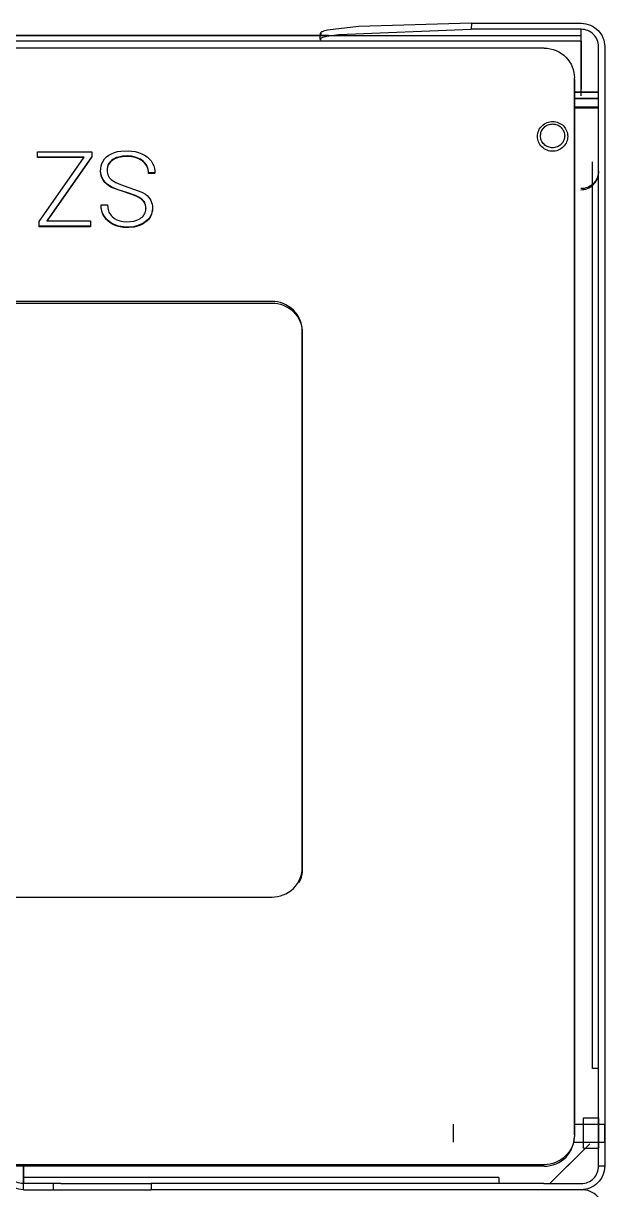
# Model space of a CAD drawing. Header units: millimetres. Extents: x 10366 to 28454, y 24552 to 29702.
# Drawn here: x 27581.5 to 27773.8, y 26646.6 to 27032.6 of the extents above; entities that cross this region are included whole.
import ezdxf

# ---------------------------------------------------------------- set-up
doc = ezdxf.new("R2010")
doc.units = ezdxf.units.MM
doc.header["$LTSCALE"] = 3
doc.layers.add('DomyÅ›lny', color=7, linetype='Continuous')

msp = doc.modelspace()

# ---------------------------------------------------------------- linework, layer by layer
at = {"layer": 'DomyÅ›lny'}
for p, q in [((27729.72, 27032.59), (27729.68, 27030.61)), ((27729.72, 27032.59), (27766.05, 27032.59)), ((27381.57, 27028.59), (27766.05, 27028.59)), ((27682.43, 27028.59), (27463.79, 27028.59)), ((27679.77, 27027.37), (27679.81, 27029.35)), ((27766.05, 27030.61), (27729.68, 27030.61)), ((27766.05, 27010.1), (27766.05, 27030.61)), ((27766.05, 27026.72), (27381.57, 27026.72)), ((27753.81, 27024.4), (27393.81, 27024.4)), ((27766.05, 27026.72), (27766.05, 27010.76)), ((27771.81, 26654.4), (27771.81, 27024.9)), ((27773.81, 27024.9), (27773.81, 26654.4)), ((27763.81, 26664.76), (27763.81, 27014.54)), ((27763.81, 27014.03), (27763.81, 26664.25)), ((27763.81, 27009.77), (27771.81, 27009.77)), ((27771.81, 27009.76), (27763.81, 27009.76)), ((27763.81, 27007.77), (27771.81, 27007.77)), ((27771.81, 27007.76), (27763.81, 27007.76)), ((27771.81, 27004.88), (27763.81, 27004.88)), ((27771.81, 27004.54), (27763.81, 27004.54)), ((27586.18, 26990.11), (27604.17, 26990.11)), ((27586.18, 26988.35), (27586.18, 26990.11)), ((27586.18, 26988.18), (27586.18, 26989.94)), ((27604.17, 26990.11), (27604.17, 26988.54)), ((27604.17, 26989.94), (27604.17, 26988.37)), ((27601.62, 26988.35), (27586.18, 26988.35)), ((27601.62, 26988.18), (27586.18, 26988.18)), ((27586.73, 26966.96), (27601.62, 26988.35)), ((27604.17, 26988.54), (27589.34, 26967.25)), ((27604.17, 26988.37), (27589.34, 26967.08)), ((27769.81, 26686.78), (27769.81, 26986.78)), ((27625.04, 26983.07), (27622.92, 26983.07)), ((27622.92, 26982.9), (27622.92, 26983.07)), ((27625.04, 26982.9), (27622.92, 26982.9)), ((27625.04, 26982.9), (27625.04, 26983.07)), ((27607.27, 26972.5), (27609.39, 26972.5)), ((27586.73, 26965.47), (27586.73, 26966.96)), ((27586.73, 26966.79), (27586.73, 26966.96)), ((27586.73, 26965.3), (27586.73, 26966.79)), ((27589.34, 26967.25), (27603.73, 26967.25)), ((27603.73, 26967.25), (27603.73, 26965.47)), ((27603.73, 26967.08), (27603.73, 26965.3)), ((27603.73, 26965.47), (27586.73, 26965.47)), ((27603.73, 26965.3), (27586.73, 26965.3)), ((27663.81, 26940.55), (27483.81, 26940.55)), ((27483.81, 26940.04), (27663.81, 26940.04)), ((27673.81, 26753.31), (27673.81, 26930.7)), ((27673.81, 26930.19), (27673.81, 26752.8)), ((27673.81, 26752.8), (27673.81, 26753.31)), ((27483.81, 26743.45), (27663.81, 26743.45)), ((27771.81, 26686.78), (27769.81, 26686.78)), ((27766.81, 26670.37), (27771.81, 26670.37)), ((27763.81, 26668.37), (27773.81, 26668.37)), ((27766.81, 26668.37), (27771.81, 26668.37)), ((27755.69, 26648.64), (27768.86, 26661.81)), ((27763.51, 26662.37), (27773.81, 26662.37)), ((27766.81, 26662.37), (27771.81, 26662.37)), ((27767.11, 26660.06), (27755.69, 26648.64)), ((27766.81, 26660.37), (27771.81, 26660.37)), ((27753.81, 26654.9), (27393.81, 26654.9)), ((27753.81, 26654.4), (27393.81, 26654.4)), ((27581.57, 26654.9), (27581.57, 26648.64)), ((27581.57, 26648.64), (27581.57, 26654.9)), ((27773.81, 26654.4), (27771.81, 26654.4)), ((27581.57, 26648.64), (27581.57, 26650.64)), ((27738.81, 26650.64), (27581.57, 26650.64)), ((27738.81, 26650.64), (27738.81, 26648.64)), ((27581.57, 26646.64), (27581.57, 26648.64)), ((27591.57, 26646.64), (27591.57, 26648.64)), ((27593.92, 26648.64), (27591.57, 26648.64)), ((27591.57, 26646.64), (27623.81, 26646.64)), ((27593.92, 26648.64), (27623.81, 26648.64)), ((27753.69, 26648.64), (27623.81, 26648.64)), ((27623.81, 26648.64), (27623.81, 26646.64)), ((27766.05, 26646.64), (27623.81, 26646.64)), ((27766.05, 26646.64), (27623.81, 26646.64)), ((27753.69, 26648.64), (27766.05, 26648.64))]:
    msp.add_line(p, q, dxfattribs=at)
for points in [[(27729.72, 27032.59, 0), (27692.44, 27031.5, 0), (27682.11, 27030.32, 0), (27680.8, 27029.99, 0), (27680.36, 27029.82, 0), (27680.18, 27029.74, 0), (27680.04, 27029.65, 0), (27679.93, 27029.57, 0), (27679.89, 27029.53, 0), (27679.86, 27029.49, 0), (27679.83, 27029.44, 0), (27679.83, 27029.42, 0), (27679.82, 27029.4, 0), (27679.81, 27029.38, 0), (27679.81, 27029.36, 0), (27679.81, 27029.34, 0), (27679.81, 27029.32, 0), (27679.82, 27029.3, 0), (27679.82, 27029.28, 0), (27679.84, 27029.23, 0), (27679.87, 27029.19, 0), (27679.9, 27029.15, 0), (27679.95, 27029.11, 0), (27680, 27029.06, 0), (27680.13, 27028.98, 0)], [(27766.05, 27032.59, 0), (27766.83, 27032.55, 0), (27767.61, 27032.43, 0), (27768.37, 27032.24, 0), (27769.09, 27031.97, 0), (27769.79, 27031.63, 0), (27770.44, 27031.24, 0), (27771.05, 27030.77, 0), (27771.61, 27030.26, 0), (27772.11, 27029.7, 0), (27772.55, 27029.09, 0), (27772.93, 27028.45, 0), (27773.24, 27027.78, 0), (27773.49, 27027.08, 0), (27773.66, 27026.37, 0), (27773.77, 27025.65, 0), (27773.81, 27024.9, 0)], [(27680.09, 27027, 0), (27679.96, 27027.08, 0), (27679.91, 27027.12, 0), (27679.87, 27027.17, 0), (27679.83, 27027.21, 0), (27679.8, 27027.25, 0), (27679.79, 27027.3, 0), (27679.78, 27027.32, 0), (27679.78, 27027.34, 0), (27679.78, 27027.36, 0), (27679.78, 27027.38, 0), (27679.78, 27027.41, 0), (27679.79, 27027.43, 0), (27679.79, 27027.45, 0), (27679.81, 27027.49, 0), (27679.85, 27027.54, 0), (27679.88, 27027.58, 0), (27679.93, 27027.62, 0), (27680.05, 27027.71, 0), (27680.21, 27027.79, 0), (27680.63, 27027.96, 0), (27681.87, 27028.29, 0), (27685.87, 27028.92, 0), (27729.68, 27030.61, 0)], [(27771.81, 27024.9, 0), (27771.77, 27025.48, 0), (27771.68, 27026.06, 0), (27771.54, 27026.61, 0), (27771.34, 27027.15, 0), (27771.08, 27027.66, 0), (27770.79, 27028.14, 0), (27770.44, 27028.59, 0), (27770.05, 27029, 0), (27769.63, 27029.37, 0), (27769.18, 27029.69, 0), (27768.7, 27029.97, 0), (27768.2, 27030.2, 0), (27767.67, 27030.38, 0), (27767.15, 27030.5, 0), (27766.61, 27030.58, 0), (27766.05, 27030.61, 0)], [(27766.05, 27026.72, 0), (27766.05, 27028.11, 0), (27766.05, 27028.49, 0), (27766.05, 27028.58, 0), (27766.05, 27028.59, 0), (27766.05, 27028.59, 0), (27766.05, 27028.59, 0), (27766.05, 27028.59, 0), (27766.05, 27028.59, 0), (27766.05, 27028.59, 0), (27766.05, 27028.59, 0), (27766.05, 27028.59, 0), (27766.05, 27028.59, 0), (27766.05, 27028.59, 0), (27766.05, 27028.59, 0), (27766.05, 27028.59, 0), (27766.05, 27028.59, 0), (27766.05, 27028.59, 0), (27766.05, 27028.59, 0), (27766.05, 27028.59, 0), (27766.05, 27028.59, 0), (27766.05, 27028.59, 0), (27766.05, 27028.59, 0)], [(27753.81, 27024.4, 0), (27754.82, 27024.34, 0), (27755.83, 27024.19, 0), (27756.81, 27023.94, 0), (27757.75, 27023.59, 0), (27758.65, 27023.16, 0), (27759.5, 27022.64, 0), (27760.28, 27022.05, 0), (27761, 27021.38, 0), (27761.65, 27020.65, 0), (27762.22, 27019.87, 0), (27762.7, 27019.04, 0), (27763.1, 27018.17, 0), (27763.41, 27017.28, 0), (27763.64, 27016.35, 0), (27763.77, 27015.46, 0), (27763.81, 27014.54, 0)], [(27766.05, 27008.63, 0), (27766.05, 27008.66, 0), (27766.05, 27008.76, 0), (27766.05, 27009.19, 0), (27766.05, 27010.76, 0)], [(27751.58, 26995.18, 0), (27751.61, 26995.67, 0), (27751.68, 26996.16, 0), (27751.8, 26996.64, 0), (27751.98, 26997.1, 0), (27752.19, 26997.55, 0), (27752.46, 26997.97, 0), (27752.76, 26998.36, 0), (27753.1, 26998.72, 0), (27753.47, 26999.05, 0), (27753.87, 26999.33, 0), (27754.31, 26999.58, 0), (27754.76, 26999.78, 0), (27755.22, 26999.93, 0), (27755.69, 27000.04, 0), (27756.17, 27000.1, 0), (27756.65, 27000.12, 0), (27757.15, 27000.09, 0), (27757.64, 27000.01, 0), (27758.12, 26999.88, 0), (27758.58, 26999.71, 0), (27759.02, 26999.49, 0), (27759.44, 26999.23, 0), (27759.81, 26998.95, 0), (27760.16, 26998.62, 0), (27760.48, 26998.27, 0), (27760.77, 26997.88, 0), (27761.01, 26997.47, 0), (27761.21, 26997.04, 0), (27761.37, 26996.59, 0), (27761.49, 26996.12, 0), (27761.56, 26995.65, 0), (27761.58, 26995.18, 0)], [(27761.58, 26995.18, 0), (27761.56, 26994.73, 0), (27761.5, 26994.28, 0), (27761.39, 26993.82, 0), (27761.23, 26993.36, 0), (27761.02, 26992.91, 0), (27760.76, 26992.48, 0), (27760.46, 26992.07, 0), (27760.12, 26991.69, 0), (27759.73, 26991.35, 0), (27759.32, 26991.05, 0), (27758.88, 26990.8, 0), (27758.42, 26990.6, 0), (27757.96, 26990.44, 0), (27757.49, 26990.33, 0), (27757.03, 26990.27, 0), (27756.58, 26990.25, 0), (27756.13, 26990.27, 0), (27755.67, 26990.33, 0), (27755.2, 26990.44, 0), (27754.74, 26990.6, 0), (27754.28, 26990.8, 0), (27753.84, 26991.05, 0), (27753.43, 26991.35, 0), (27753.04, 26991.69, 0), (27752.7, 26992.07, 0), (27752.4, 26992.48, 0), (27752.14, 26992.91, 0), (27751.93, 26993.36, 0), (27751.77, 26993.82, 0), (27751.66, 26994.28, 0), (27751.6, 26994.73, 0), (27751.58, 26995.18, 0)], [(27609.39, 26972.5, 0), (27609.47, 26971.49, 0), (27609.56, 26971.02, 0), (27609.7, 26970.57, 0), (27609.87, 26970.14, 0), (27610.07, 26969.74, 0), (27610.32, 26969.35, 0), (27610.6, 26968.99, 0), (27610.92, 26968.65, 0), (27611.67, 26968.04, 0), (27612.52, 26967.56, 0), (27613.47, 26967.21, 0), (27614.53, 26967, 0), (27615.69, 26966.91, 0), (27616.95, 26966.96, 0), (27618.11, 26967.14, 0), (27619.13, 26967.46, 0), (27620.04, 26967.91, 0), (27620.44, 26968.19, 0), (27620.81, 26968.49, 0), (27621.13, 26968.81, 0), (27621.41, 26969.16, 0), (27621.64, 26969.52, 0), (27621.82, 26969.91, 0), (27621.96, 26970.31, 0), (27622.06, 26970.73, 0), (27622.11, 26971.18, 0), (27622.11, 26971.64, 0), (27622.07, 26972.07, 0), (27621.99, 26972.49, 0), (27621.86, 26972.88, 0), (27621.69, 26973.26, 0), (27621.47, 26973.62, 0), (27621.21, 26973.95, 0), (27620.9, 26974.26, 0), (27620.55, 26974.56, 0), (27619.69, 26975.11, 0), (27618.62, 26975.63, 0), (27615.82, 26976.58, 0), (27612.92, 26977.47, 0), (27610.78, 26978.39, 0), (27609.97, 26978.88, 0), (27609.26, 26979.4, 0), (27608.65, 26979.98, 0), (27608.14, 26980.59, 0), (27607.73, 26981.26, 0), (27607.43, 26981.98, 0), (27607.22, 26982.76, 0), (27607.12, 26983.59, 0), (27607.13, 26984.51, 0), (27607.26, 26985.41, 0), (27607.52, 26986.25, 0), (27607.92, 26987.02, 0), (27608.44, 26987.74, 0), (27609.09, 26988.39, 0), (27609.87, 26988.97, 0), (27610.74, 26989.46, 0), (27611.69, 26989.85, 0), (27612.72, 26990.14, 0), (27613.84, 26990.34, 0), (27616.28, 26990.44, 0), (27617.45, 26990.34, 0), (27618.58, 26990.14, 0), (27619.67, 26989.85, 0), (27620.7, 26989.45, 0), (27621.65, 26988.97, 0), (27622.48, 26988.41, 0), (27623.2, 26987.77, 0), (27623.8, 26987.05, 0), (27624.29, 26986.26, 0), (27624.66, 26985.41, 0), (27624.9, 26984.51, 0), (27625, 26983.81, 0), (27625.04, 26983.07, 0)], [(27622.92, 26983.07, 0), (27622.9, 26983.66, 0), (27622.82, 26984.23, 0), (27622.68, 26984.76, 0), (27622.5, 26985.26, 0), (27622.26, 26985.73, 0), (27621.96, 26986.18, 0), (27621.61, 26986.59, 0), (27621.21, 26986.97, 0), (27620.76, 26987.32, 0), (27620.27, 26987.64, 0), (27619.74, 26987.91, 0), (27618.58, 26988.33, 0), (27617.27, 26988.59, 0), (27615.83, 26988.69, 0), (27614.33, 26988.61, 0), (27612.99, 26988.35, 0), (27612.38, 26988.15, 0), (27611.82, 26987.91, 0), (27611.3, 26987.61, 0), (27610.82, 26987.28, 0), (27610.4, 26986.91, 0), (27610.04, 26986.51, 0), (27609.76, 26986.08, 0), (27609.53, 26985.62, 0), (27609.37, 26985.13, 0), (27609.27, 26984.6, 0), (27609.24, 26984.05, 0)], [(27622.92, 26982.9, 0), (27622.9, 26983.49, 0), (27622.82, 26984.06, 0), (27622.68, 26984.59, 0), (27622.5, 26985.09, 0), (27622.26, 26985.56, 0), (27621.96, 26986.01, 0), (27621.61, 26986.42, 0), (27621.21, 26986.8, 0), (27620.76, 26987.16, 0), (27620.27, 26987.47, 0), (27619.74, 26987.74, 0), (27618.58, 26988.16, 0), (27617.27, 26988.42, 0), (27615.83, 26988.52, 0), (27614.33, 26988.44, 0), (27612.99, 26988.18, 0), (27612.38, 26987.98, 0), (27611.82, 26987.74, 0), (27611.3, 26987.44, 0), (27610.82, 26987.11, 0), (27610.4, 26986.74, 0), (27610.04, 26986.34, 0), (27609.76, 26985.91, 0), (27609.53, 26985.45, 0), (27609.37, 26984.96, 0), (27609.27, 26984.43, 0), (27609.24, 26983.88, 0)], [(27622.12, 26971.29, 0), (27622.08, 26971.86, 0), (27621.97, 26972.4, 0), (27621.78, 26972.9, 0), (27621.52, 26973.37, 0), (27621.19, 26973.8, 0), (27620.77, 26974.21, 0), (27620.29, 26974.58, 0), (27619.04, 26975.27, 0), (27617.44, 26975.91, 0), (27610.71, 26978.26, 0), (27609.87, 26978.78, 0), (27609.14, 26979.34, 0), (27608.52, 26979.95, 0), (27608.01, 26980.61, 0), (27607.62, 26981.32, 0), (27607.34, 26982.1, 0), (27607.17, 26982.94, 0), (27607.11, 26983.85, 0)], [(27609.24, 26984.05, 0), (27609.27, 26983.5, 0), (27609.35, 26982.98, 0), (27609.49, 26982.5, 0), (27609.69, 26982.04, 0), (27609.94, 26981.62, 0), (27610.25, 26981.24, 0), (27610.62, 26980.88, 0), (27611.05, 26980.55, 0), (27612.19, 26979.91, 0), (27613.7, 26979.28, 0), (27620.79, 26976.77, 0), (27621.93, 26976.04, 0), (27622.48, 26975.57, 0), (27622.96, 26975.06, 0), (27623.37, 26974.53, 0), (27623.7, 26973.96, 0), (27623.95, 26973.35, 0), (27624.12, 26972.72, 0), (27624.22, 26972.05, 0), (27624.25, 26971.35, 0), (27624.2, 26970.7, 0), (27624.08, 26970.08, 0), (27623.9, 26969.48, 0), (27623.65, 26968.92, 0), (27623.33, 26968.39, 0), (27622.95, 26967.88, 0), (27622.5, 26967.41, 0), (27621.97, 26966.97, 0), (27621.4, 26966.56, 0), (27620.78, 26966.21, 0), (27619.44, 26965.65, 0), (27617.94, 26965.29, 0), (27616.3, 26965.14, 0), (27614.62, 26965.2, 0), (27613.06, 26965.47, 0), (27611.63, 26965.97, 0), (27610.35, 26966.68, 0), (27609.79, 26967.1, 0), (27609.28, 26967.56, 0), (27608.82, 26968.07, 0), (27608.41, 26968.62, 0), (27608.06, 26969.21, 0), (27607.78, 26969.82, 0), (27607.55, 26970.46, 0), (27607.39, 26971.11, 0), (27607.3, 26971.79, 0), (27607.27, 26972.5, 0)], [(27771.81, 26983.68, 0), (27771.78, 26983.16, 0), (27771.71, 26982.63, 0), (27771.58, 26982.08, 0), (27771.39, 26981.55, 0), (27771.15, 26981.02, 0), (27770.85, 26980.51, 0), (27770.49, 26980.02, 0), (27770.08, 26979.58, 0), (27769.63, 26979.18, 0), (27769.14, 26978.82, 0), (27768.62, 26978.53, 0), (27768.08, 26978.28, 0), (27767.54, 26978.1, 0), (27766.99, 26977.97, 0), (27766.44, 26977.9, 0), (27765.92, 26977.88, 0)], [(27765.92, 26977.54, 0), (27766.44, 26977.56, 0), (27766.99, 26977.63, 0), (27767.54, 26977.76, 0), (27768.08, 26977.95, 0), (27768.62, 26978.19, 0), (27769.14, 26978.48, 0), (27769.63, 26978.84, 0), (27770.08, 26979.24, 0), (27770.49, 26979.68, 0), (27770.85, 26980.17, 0), (27771.15, 26980.68, 0), (27771.39, 26981.21, 0), (27771.58, 26981.75, 0), (27771.71, 26982.29, 0), (27771.78, 26982.82, 0), (27771.81, 26983.34, 0)], [(27624.25, 26971.31, 0), (27624.21, 26970.61, 0), (27624.09, 26969.94, 0), (27623.9, 26969.3, 0), (27623.63, 26968.7, 0), (27623.28, 26968.14, 0), (27622.85, 26967.61, 0), (27622.35, 26967.11, 0), (27621.77, 26966.65, 0), (27621.14, 26966.24, 0), (27620.46, 26965.88, 0), (27619.74, 26965.58, 0), (27618.18, 26965.17, 0), (27616.44, 26964.98, 0), (27614.64, 26965.02, 0), (27612.98, 26965.32, 0), (27612.2, 26965.57, 0), (27611.46, 26965.88, 0), (27610.76, 26966.25, 0), (27610.13, 26966.67, 0), (27609.55, 26967.13, 0), (27609.03, 26967.65, 0), (27608.57, 26968.22, 0), (27608.17, 26968.84, 0), (27607.85, 26969.48, 0), (27607.59, 26970.15, 0), (27607.41, 26970.85, 0), (27607.3, 26971.58, 0), (27607.27, 26972.33, 0)], [(27673.81, 26930.7, 0), (27673.76, 26931.58, 0), (27673.64, 26932.49, 0), (27673.42, 26933.41, 0), (27673.1, 26934.32, 0), (27672.69, 26935.22, 0), (27672.18, 26936.09, 0), (27671.57, 26936.91, 0), (27670.88, 26937.66, 0), (27670.11, 26938.35, 0), (27669.28, 26938.94, 0), (27668.4, 26939.45, 0), (27667.49, 26939.86, 0), (27666.56, 26940.17, 0), (27665.62, 26940.39, 0), (27664.7, 26940.51, 0), (27663.81, 26940.55, 0)], [(27663.81, 26940.04, 0), (27664.7, 26940, 0), (27665.62, 26939.88, 0), (27666.56, 26939.66, 0), (27667.49, 26939.35, 0), (27668.4, 26938.94, 0), (27669.28, 26938.44, 0), (27670.11, 26937.84, 0), (27670.88, 26937.16, 0), (27671.57, 26936.4, 0), (27672.18, 26935.58, 0), (27672.69, 26934.71, 0), (27673.1, 26933.81, 0), (27673.42, 26932.9, 0), (27673.64, 26931.98, 0), (27673.76, 26931.07, 0), (27673.81, 26930.19, 0)], [(27663.81, 26743.45, 0), (27664.7, 26743.49, 0), (27665.62, 26743.62, 0), (27666.56, 26743.84, 0), (27667.49, 26744.15, 0), (27668.4, 26744.56, 0), (27669.28, 26745.06, 0), (27670.11, 26745.66, 0), (27670.88, 26746.34, 0), (27671.57, 26747.1, 0), (27672.18, 26747.92, 0), (27672.69, 26748.78, 0), (27673.1, 26749.68, 0), (27673.42, 26750.6, 0), (27673.64, 26751.52, 0), (27673.76, 26752.42, 0), (27673.81, 26753.31, 0)], [(27673.81, 26752.8, 0), (27673.74, 26751.67, 0), (27673.53, 26750.5, 0), (27673.17, 26749.33, 0), (27672.64, 26748.18, 0)], [(27766.81, 26660.37, 0), (27766.81, 26660.37, 0), (27766.81, 26660.37, 0), (27766.81, 26660.37, 0), (27766.81, 26660.37, 0), (27766.81, 26660.37, 0), (27766.81, 26660.37, 0), (27766.81, 26660.37, 0), (27766.81, 26660.37, 0), (27766.81, 26660.37, 0), (27766.81, 26660.37, 0), (27766.81, 26660.37, 0), (27766.81, 26660.38, 0), (27766.81, 26660.4, 0), (27766.81, 26660.52, 0), (27766.81, 26660.99, 0), (27766.81, 26665.25, 0), (27766.81, 26668.85, 0), (27766.81, 26670.01, 0), (27766.81, 26670.28, 0), (27766.81, 26670.35, 0), (27766.81, 26670.36, 0), (27766.81, 26670.37, 0), (27766.81, 26670.37, 0), (27766.81, 26670.37, 0), (27766.81, 26670.37, 0), (27766.81, 26670.37, 0), (27766.81, 26670.37, 0), (27766.81, 26670.37, 0), (27766.81, 26670.37, 0), (27766.81, 26670.37, 0), (27766.81, 26670.37, 0), (27766.81, 26670.37, 0), (27766.81, 26670.37, 0)], [(27723.81, 26662.37, 0), (27723.81, 26662.37, 0), (27723.81, 26662.37, 0), (27723.81, 26662.37, 0), (27723.81, 26662.37, 0), (27723.81, 26662.37, 0), (27723.81, 26662.37, 0), (27723.81, 26662.37, 0), (27723.81, 26662.37, 0), (27723.81, 26662.37, 0), (27723.81, 26662.37, 0), (27723.81, 26662.37, 0), (27723.81, 26662.37, 0), (27723.81, 26662.39, 0), (27723.81, 26662.46, 0), (27723.81, 26662.74, 0), (27723.81, 26668.37, 0)], [(27766.81, 26662.37, 0), (27766.81, 26662.37, 0), (27766.81, 26662.37, 0), (27766.81, 26662.37, 0), (27766.81, 26662.37, 0), (27766.81, 26662.37, 0), (27766.81, 26662.37, 0), (27766.81, 26662.37, 0), (27766.81, 26662.37, 0), (27766.81, 26662.37, 0), (27766.81, 26662.37, 0), (27766.81, 26662.37, 0), (27766.81, 26662.37, 0), (27766.81, 26662.39, 0), (27766.81, 26662.46, 0), (27766.81, 26662.74, 0), (27766.81, 26665.3, 0), (27766.81, 26667.46, 0), (27766.81, 26668.15, 0), (27766.81, 26668.32, 0), (27766.81, 26668.36, 0), (27766.81, 26668.37, 0), (27766.81, 26668.37, 0), (27766.81, 26668.37, 0), (27766.81, 26668.37, 0), (27766.81, 26668.37, 0), (27766.81, 26668.37, 0), (27766.81, 26668.37, 0), (27766.81, 26668.37, 0), (27766.81, 26668.37, 0), (27766.81, 26668.37, 0), (27766.81, 26668.37, 0), (27766.81, 26668.37, 0), (27766.81, 26668.37, 0)], [(27771.81, 26662.37, 0), (27771.81, 26662.37, 0), (27771.81, 26662.37, 0), (27771.81, 26662.37, 0), (27771.81, 26662.37, 0), (27771.81, 26662.37, 0), (27771.81, 26662.37, 0), (27771.81, 26662.37, 0), (27771.81, 26662.37, 0), (27771.81, 26662.37, 0), (27771.81, 26662.37, 0), (27771.81, 26662.37, 0), (27771.81, 26662.37, 0), (27771.81, 26662.39, 0), (27771.81, 26662.46, 0), (27771.81, 26662.74, 0), (27771.81, 26668.37, 0)], [(27763.81, 26664.76, 0), (27763.75, 26663.76, 0), (27763.6, 26662.78, 0), (27763.35, 26661.82, 0), (27763.01, 26660.9, 0), (27762.57, 26660.02, 0), (27762.05, 26659.18, 0), (27761.46, 26658.41, 0), (27760.79, 26657.71, 0), (27760.06, 26657.07, 0), (27759.28, 26656.51, 0), (27758.45, 26656.03, 0), (27757.57, 26655.63, 0), (27756.68, 26655.32, 0), (27755.75, 26655.09, 0), (27754.78, 26654.95, 0), (27753.81, 26654.9, 0)], [(27753.81, 26654.4, 0), (27754.83, 26654.45, 0), (27755.83, 26654.6, 0), (27756.82, 26654.85, 0), (27757.76, 26655.2, 0), (27758.66, 26655.64, 0), (27759.51, 26656.15, 0), (27760.29, 26656.75, 0), (27761.02, 26657.42, 0), (27761.66, 26658.15, 0), (27762.23, 26658.94, 0), (27762.71, 26659.77, 0), (27763.11, 26660.65, 0), (27763.42, 26661.54, 0), (27763.64, 26662.47, 0), (27763.77, 26663.34, 0), (27763.81, 26664.25, 0)], [(27581.57, 26646.64, 0), (27580.79, 26646.68, 0), (27580.03, 26646.79, 0), (27579.28, 26646.98, 0), (27578.55, 26647.25, 0), (27577.86, 26647.58, 0), (27577.21, 26647.98, 0), (27576.6, 26648.44, 0), (27576.04, 26648.95, 0), (27575.53, 26649.52, 0), (27575.08, 26650.13, 0), (27574.7, 26650.79, 0), (27574.38, 26651.47, 0), (27574.13, 26652.18, 0), (27573.95, 26652.91, 0), (27573.84, 26653.65, 0), (27573.81, 26654.4, 0)], [(27581.57, 26648.64, 0), (27580.98, 26648.67, 0), (27580.42, 26648.76, 0), (27579.86, 26648.9, 0), (27579.32, 26649.09, 0), (27578.8, 26649.34, 0), (27578.32, 26649.64, 0), (27577.87, 26649.98, 0), (27577.45, 26650.37, 0), (27577.08, 26650.79, 0), (27576.75, 26651.24, 0), (27576.46, 26651.73, 0), (27576.23, 26652.23, 0), (27576.04, 26652.76, 0), (27575.91, 26653.3, 0), (27575.83, 26653.85, 0), (27575.81, 26654.4, 0)], [(27773.81, 26654.4, 0), (27773.77, 26653.62, 0), (27773.65, 26652.86, 0), (27773.46, 26652.11, 0), (27773.2, 26651.39, 0), (27772.86, 26650.69, 0), (27772.47, 26650.04, 0), (27772.01, 26649.43, 0), (27771.49, 26648.87, 0), (27770.92, 26648.36, 0), (27770.31, 26647.92, 0), (27769.66, 26647.53, 0), (27768.97, 26647.21, 0), (27768.26, 26646.96, 0), (27767.53, 26646.78, 0), (27766.79, 26646.67, 0), (27766.05, 26646.64, 0)], [(27766.05, 26648.64, 0), (27766.63, 26648.67, 0), (27767.2, 26648.76, 0), (27767.75, 26648.9, 0), (27768.29, 26649.09, 0), (27768.81, 26649.34, 0), (27769.29, 26649.64, 0), (27769.74, 26649.98, 0), (27770.16, 26650.37, 0), (27770.53, 26650.79, 0), (27770.86, 26651.24, 0), (27771.15, 26651.73, 0), (27771.38, 26652.23, 0), (27771.57, 26652.76, 0), (27771.7, 26653.3, 0), (27771.78, 26653.85, 0), (27771.81, 26654.4, 0)], [(27591.57, 26648.64, 0), (27581.57, 26648.64, 0)], [(27581.57, 26646.64, 0), (27581.57, 26646.64, 0), (27581.57, 26646.64, 0), (27581.57, 26646.64, 0), (27581.57, 26646.64, 0), (27581.57, 26646.64, 0), (27581.57, 26646.64, 0), (27581.57, 26646.64, 0), (27581.57, 26646.64, 0), (27581.57, 26646.64, 0), (27581.57, 26646.64, 0), (27581.57, 26646.64, 0), (27581.57, 26646.64, 0), (27581.58, 26646.64, 0), (27581.64, 26646.64, 0), (27581.86, 26646.64, 0), (27582.8, 26646.64, 0), (27591.57, 26646.64, 0)], [(27773.81, 26638.88, 0), (27773.77, 26639.65, 0), (27773.65, 26640.42, 0), (27773.46, 26641.17, 0), (27773.2, 26641.89, 0), (27772.86, 26642.58, 0), (27772.47, 26643.24, 0), (27772.01, 26643.85, 0), (27771.49, 26644.41, 0), (27770.92, 26644.91, 0), (27770.31, 26645.36, 0), (27769.66, 26645.75, 0), (27768.97, 26646.07, 0), (27768.26, 26646.32, 0), (27767.53, 26646.49, 0), (27766.79, 26646.6, 0), (27766.05, 26646.64, 0)]]:
    msp.add_polyline3d(points, dxfattribs=at)
for points in [[(27760.58, 26995.35, 0), (27760.56, 26994.99, 0), (27760.51, 26994.63, 0), (27760.43, 26994.26, 0), (27760.3, 26993.9, 0), (27760.13, 26993.54, 0), (27759.93, 26993.19, 0), (27759.69, 26992.86, 0), (27759.41, 26992.56, 0), (27759.1, 26992.29, 0), (27758.77, 26992.05, 0), (27758.42, 26991.85, 0), (27758.05, 26991.68, 0), (27757.68, 26991.56, 0), (27757.31, 26991.47, 0), (27756.94, 26991.42, 0), (27756.58, 26991.41, 0), (27756.22, 26991.42, 0), (27755.85, 26991.47, 0), (27755.48, 26991.56, 0), (27755.11, 26991.68, 0), (27754.74, 26991.85, 0), (27754.39, 26992.05, 0), (27754.06, 26992.29, 0), (27753.75, 26992.56, 0), (27753.47, 26992.86, 0), (27753.23, 26993.19, 0), (27753.03, 26993.54, 0), (27752.86, 26993.9, 0), (27752.73, 26994.26, 0), (27752.65, 26994.63, 0), (27752.6, 26994.99, 0), (27752.58, 26995.35, 0), (27752.6, 26995.7, 0), (27752.65, 26996.06, 0), (27752.73, 26996.43, 0), (27752.86, 26996.8, 0), (27753.03, 26997.16, 0), (27753.23, 26997.5, 0), (27753.47, 26997.83, 0), (27753.75, 26998.13, 0), (27754.06, 26998.41, 0), (27754.39, 26998.65, 0), (27754.74, 26998.85, 0), (27755.11, 26999.01, 0), (27755.48, 26999.14, 0), (27755.85, 26999.22, 0), (27756.22, 26999.27, 0), (27756.58, 26999.29, 0), (27756.94, 26999.27, 0), (27757.31, 26999.22, 0), (27757.68, 26999.14, 0), (27758.05, 26999.01, 0), (27758.42, 26998.85, 0), (27758.77, 26998.65, 0), (27759.1, 26998.41, 0), (27759.41, 26998.13, 0), (27759.69, 26997.83, 0), (27759.93, 26997.5, 0), (27760.13, 26997.16, 0), (27760.3, 26996.8, 0), (27760.43, 26996.43, 0), (27760.51, 26996.06, 0), (27760.56, 26995.7, 0)], [(27771.81, 26660.37, 0), (27771.81, 26660.37, 0), (27771.81, 26660.37, 0), (27771.81, 26660.37, 0), (27771.81, 26660.37, 0), (27771.81, 26660.37, 0), (27771.81, 26660.37, 0), (27771.81, 26660.37, 0), (27771.81, 26660.37, 0), (27771.81, 26660.37, 0), (27771.81, 26660.37, 0), (27771.81, 26660.38, 0), (27771.81, 26660.4, 0), (27771.81, 26660.52, 0), (27771.81, 26660.99, 0), (27771.81, 26669.61, 0), (27771.81, 26670.35, 0), (27771.81, 26670.36, 0), (27771.81, 26670.37, 0), (27771.81, 26670.37, 0), (27771.81, 26670.37, 0), (27771.81, 26670.37, 0), (27771.81, 26670.37, 0), (27771.81, 26670.37, 0), (27771.81, 26670.37, 0), (27771.81, 26670.37, 0), (27771.81, 26670.37, 0), (27771.81, 26670.37, 0), (27771.81, 26670.37, 0), (27771.81, 26670.37, 0), (27771.81, 26670.37, 0), (27771.81, 26670.37, 0), (27771.81, 26670.37, 0), (27771.81, 26670.36, 0), (27771.81, 26670.33, 0), (27771.81, 26670.22, 0), (27771.81, 26669.75, 0)], [(27773.81, 26662.37, 0), (27773.81, 26662.37, 0), (27773.81, 26662.37, 0), (27773.81, 26662.37, 0), (27773.81, 26662.37, 0), (27773.81, 26662.37, 0), (27773.81, 26662.37, 0), (27773.81, 26662.37, 0), (27773.81, 26662.37, 0), (27773.81, 26662.37, 0), (27773.81, 26662.37, 0), (27773.81, 26662.37, 0), (27773.81, 26662.39, 0), (27773.81, 26662.46, 0), (27773.81, 26662.74, 0), (27773.81, 26667.92, 0), (27773.81, 26668.36, 0), (27773.81, 26668.37, 0), (27773.81, 26668.37, 0), (27773.81, 26668.37, 0), (27773.81, 26668.37, 0), (27773.81, 26668.37, 0), (27773.81, 26668.37, 0), (27773.81, 26668.37, 0), (27773.81, 26668.37, 0), (27773.81, 26668.37, 0), (27773.81, 26668.37, 0), (27773.81, 26668.37, 0), (27773.81, 26668.37, 0), (27773.81, 26668.37, 0), (27773.81, 26668.37, 0), (27773.81, 26668.37, 0), (27773.81, 26668.37, 0), (27773.81, 26668.36, 0), (27773.81, 26668.35, 0), (27773.81, 26668.28, 0), (27773.81, 26668, 0)]]:
    msp.add_polyline3d(points, close=True, dxfattribs=at)

doc.saveas('drawing.dxf')
